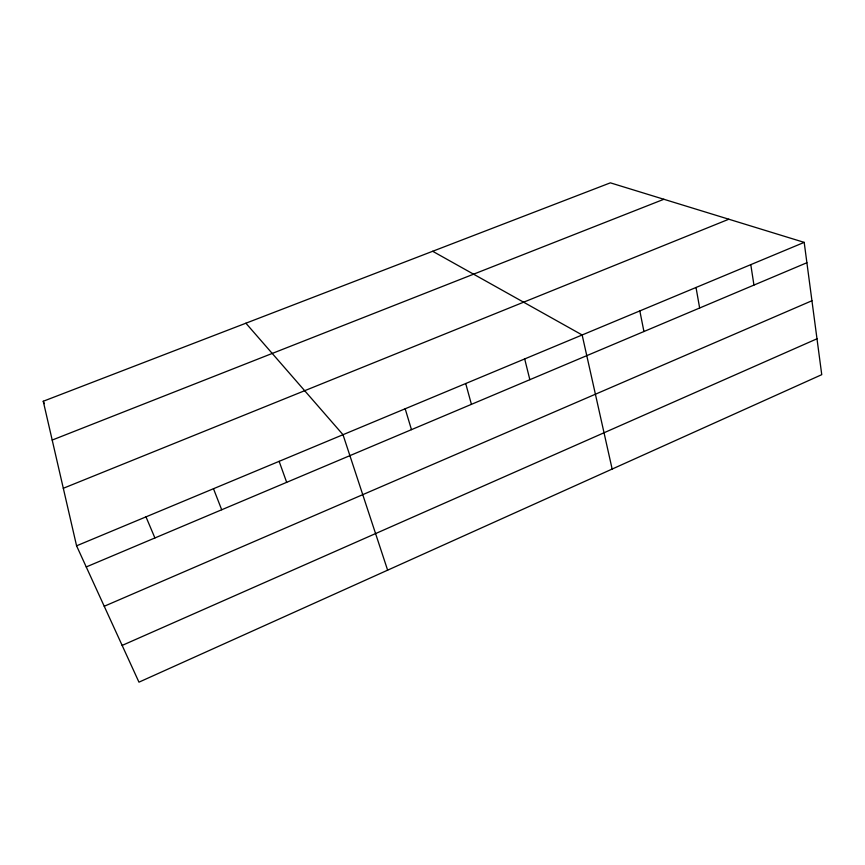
<?xml version="1.0" encoding="UTF-8"?>
<svg xmlns="http://www.w3.org/2000/svg" width="865" height="865" viewBox="0 0 865 865"><rect width="100%" height="100%" fill="white"/><g stroke="black" fill="none" stroke-linecap="round" stroke-linejoin="round"><path stroke-width="1.3" d="M122.149 645.42L816.993 338.788M104.233 606.268L811.943 300.739M86.241 566.943L806.894 262.733M76.574 545.815L804.191 242.373L821.75 374.664L138.962 682.161L76.574 545.815L43.25 401.252L610.366 182.839L804.191 242.373M63.307 488.282L728.827 219.223M52.192 440.058L663.866 199.274M432.662 251.272L582.145 334.971L612.15 469.057M245.898 323.207L343.005 434.706L387.628 570.176M43.25 401.252L44.31 403.641M145.99 516.87L154.911 537.954M213.482 488.714L221.7 509.766M279.136 461.337L286.672 482.335M405.177 408.777L411.47 429.656M465.716 383.53L471.425 404.344M524.687 358.932L529.845 379.681M639.83 310.913L643.938 331.522M696.022 287.483L699.644 308.005M750.788 264.636L753.945 285.082"/></g></svg>
